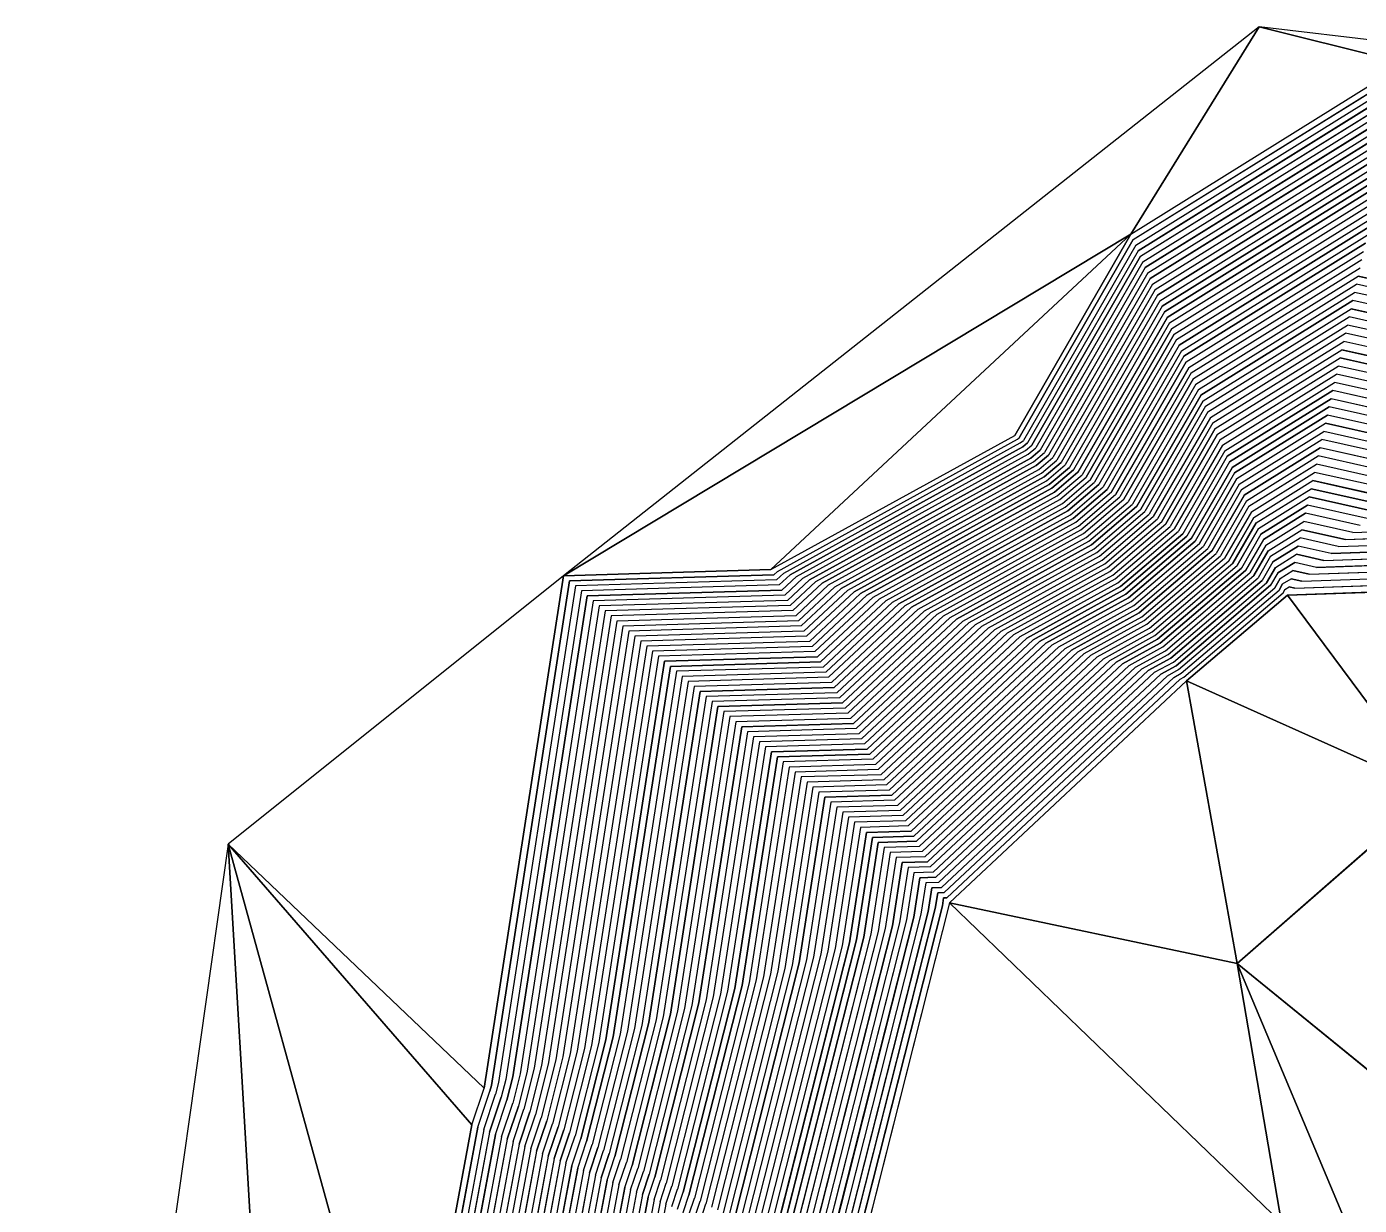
# Model space of a CAD drawing. Extents: x 7084 to 11035, y 13750 to 16729.
# Drawn here: x 7084 to 8404, y 15562 to 16729 of the extents above; entities that cross this region are included whole.
import ezdxf

# ---------------------------------------------------------------- set-up
doc = ezdxf.new("R2010")
doc.units = 0
doc.layers.add('Level 1', color=7, linetype='Continuous')

msp = doc.modelspace()

# ---------------------------------------------------------------- linework, layer by layer
at = {"layer": 'Level 1'}
for p, q in [((8304.3, 16729.4), (7615.6, 16185.5)), ((8304.3, 16729.4), (8177.4, 16523.9)), ((8177.4, 16523.9), (8304.3, 16729.4)), ((8449.3, 16693.2), (8304.3, 16729.4)), ((10497.4, 16469.5), (8304.3, 16729.4)), ((8304.3, 16729.4), (8449.3, 16693.2)), ((8177.4, 16523.9), (8449.3, 16693.2)), ((8179.8, 16518.4), (8447.5, 16685.1)), ((8182.2, 16512.9), (8445.7, 16676.9)), ((8184.6, 16507.4), (8443.9, 16668.8)), ((8187, 16501.9), (8442.1, 16660.7)), ((8189.3, 16496.4), (8440.3, 16652.6)), ((8191.7, 16490.9), (8438.5, 16644.5)), ((8194.1, 16485.4), (8436.7, 16636.4)), ((8196.5, 16479.9), (8434.9, 16628.3)), ((8198.9, 16474.4), (8433.1, 16620.2)), ((8201.3, 16468.9), (8431.3, 16612.1)), ((8203.7, 16463.4), (8429.5, 16604)), ((8206, 16457.9), (8427.7, 16595.9)), ((8208.4, 16452.4), (8425.9, 16587.8)), ((8210.8, 16446.9), (8424.1, 16579.7)), ((8213.2, 16441.4), (8422.3, 16571.6)), ((8215.6, 16435.9), (8420.5, 16563.5)), ((8218, 16430.4), (8418.7, 16555.4)), ((8220.3, 16424.9), (8416.9, 16547.2)), ((8222.7, 16419.4), (8415.1, 16539.1)), ((8177.4, 16523.9), (7615.6, 16185.5)), ((7615.6, 16185.5), (8177.4, 16523.9)), ((7821, 16191.5), (8177.4, 16523.9)), ((8177.4, 16523.9), (7821, 16191.5)), ((8177.4, 16523.9), (8062.6, 16324.5)), ((8062.6, 16324.5), (8177.4, 16523.9)), ((8225.1, 16413.9), (8413.3, 16531)), ((8179.8, 16518.4), (8066.8, 16322.1)), ((8182.2, 16512.9), (8070.9, 16319.6)), ((8227.5, 16408.4), (8411.5, 16522.9)), ((8229.9, 16402.9), (8409.7, 16514.8)), ((8184.6, 16507.4), (8075.1, 16317.2)), ((8187, 16501.9), (8079.2, 16314.7)), ((8232.3, 16397.4), (8407.9, 16506.7)), ((8234.7, 16391.9), (8406.1, 16498.6)), ((8189.3, 16496.4), (8083.4, 16312.3)), ((8191.7, 16490.9), (8087.5, 16309.9)), ((8194.1, 16485.4), (8091.7, 16307.4)), ((8237, 16386.4), (8404.3, 16490.5)), ((8196.5, 16479.9), (8095.8, 16305)), ((8198.9, 16474.4), (8100, 16302.6)), ((8239.4, 16380.9), (8402.5, 16482.4)), ((8241.8, 16375.4), (8400.7, 16474.3)), ((8605.6, 16428.4), (8400.7, 16474.3)), ((8612.8, 16435.3), (8402.5, 16482.4)), ((8201.3, 16468.9), (8104.1, 16300.1)), ((8203.7, 16463.4), (8108.3, 16297.7)), ((8206, 16457.9), (8112.4, 16295.3)), ((8244.2, 16369.9), (8399, 16466.2)), ((8246.6, 16364.4), (8397.2, 16458.1)), ((8591.2, 16414.6), (8397.2, 16458.1)), ((8598.4, 16421.5), (8399, 16466.2)), ((8208.4, 16452.4), (8116.6, 16292.8)), ((8210.8, 16446.9), (8120.7, 16290.4)), ((8249, 16358.8), (8395.4, 16450)), ((8584, 16407.7), (8395.4, 16450)), ((8213.2, 16441.4), (8124.9, 16288)), ((8215.6, 16435.9), (8129, 16285.5)), ((8251.3, 16353.3), (8393.6, 16441.9)), ((8253.7, 16347.8), (8391.8, 16433.8)), ((8569.7, 16393.9), (8391.8, 16433.8)), ((8576.9, 16400.8), (8393.6, 16441.9)), ((8218, 16430.4), (8133.2, 16283.1)), ((8220.3, 16424.9), (8137.3, 16280.7)), ((8222.7, 16419.4), (8141.5, 16278.2)), ((8256.1, 16342.3), (8390, 16425.7)), ((8562.5, 16387), (8390, 16425.7)), ((8225.1, 16413.9), (8145.6, 16275.8)), ((8227.5, 16408.4), (8149.8, 16273.4)), ((8258.5, 16336.8), (8388.2, 16417.5)), ((8260.9, 16331.3), (8386.4, 16409.4)), ((8548.1, 16373.2), (8386.4, 16409.4)), ((8555.3, 16380.1), (8388.2, 16417.5)), ((8229.9, 16402.9), (8153.9, 16270.9)), ((8232.3, 16397.4), (8158.1, 16268.5)), ((8234.7, 16391.9), (8162.2, 16266.1)), ((8263.3, 16325.8), (8384.6, 16401.3)), ((8265.7, 16320.3), (8382.8, 16393.2)), ((8533.7, 16359.4), (8382.8, 16393.2)), ((8540.9, 16366.3), (8384.6, 16401.3)), ((8237, 16386.4), (8166.4, 16263.6)), ((8239.4, 16380.9), (8170.5, 16261.2)), ((8268, 16314.8), (8381, 16385.1)), ((8526.5, 16352.5), (8381, 16385.1)), ((8241.8, 16375.4), (8174.7, 16258.8)), ((8244.2, 16369.9), (8178.9, 16256.3)), ((8270.4, 16309.3), (8379.2, 16377)), ((8272.8, 16303.8), (8377.4, 16368.9)), ((8512.1, 16338.7), (8377.4, 16368.9)), ((8519.3, 16345.6), (8379.2, 16377)), ((8246.6, 16364.4), (8183, 16253.9)), ((8249, 16358.8), (8187.2, 16251.5)), ((8251.3, 16353.3), (8191.3, 16249)), ((8275.2, 16298.3), (8375.6, 16360.8)), ((8277.6, 16292.8), (8373.8, 16352.7)), ((8497.8, 16324.9), (8373.8, 16352.7)), ((8505, 16331.8), (8375.6, 16360.8)), ((8253.7, 16347.8), (8195.5, 16246.6)), ((8256.1, 16342.3), (8199.6, 16244.2)), ((8280, 16287.3), (8372, 16344.6)), ((8490.6, 16318), (8372, 16344.6)), ((8258.5, 16336.8), (8203.8, 16241.7)), ((8260.9, 16331.3), (8207.9, 16239.3)), ((8263.3, 16325.8), (8212.1, 16236.8)), ((8282.3, 16281.8), (8370.2, 16336.5)), ((8284.7, 16276.3), (8368.4, 16328.4)), ((8476.2, 16304.2), (8368.4, 16328.4)), ((8483.4, 16311.1), (8370.2, 16336.5)), ((7821, 16191.5), (8062.6, 16324.5)), ((7827.3, 16189.8), (8065.2, 16320.7)), ((7833.6, 16188.1), (8067.9, 16317)), ((7840, 16186.4), (8070.5, 16313.3)), ((8065.2, 16320.7), (8066.8, 16322.1)), ((8067.9, 16317), (8070.9, 16319.6)), ((8070.5, 16313.3), (8075.1, 16317.2)), ((8073.1, 16309.5), (8079.2, 16314.7)), ((8075.7, 16305.8), (8083.4, 16312.3)), ((8265.7, 16320.3), (8216.2, 16234.4)), ((8268, 16314.8), (8220.4, 16232)), ((8287.1, 16270.8), (8366.6, 16320.3)), ((8469, 16297.3), (8366.6, 16320.3)), ((7846.3, 16184.7), (8073.1, 16309.5)), ((7852.6, 16183), (8075.7, 16305.8)), ((7859, 16181.3), (8078.3, 16302)), ((8078.3, 16302), (8087.5, 16309.9)), ((8080.9, 16298.3), (8091.7, 16307.4)), ((8083.5, 16294.6), (8095.8, 16305)), ((8086.2, 16290.8), (8100, 16302.6)), ((8088.8, 16287.1), (8104.1, 16300.1)), ((8270.4, 16309.3), (8224.5, 16229.5)), ((8272.8, 16303.8), (8228.7, 16227.1)), ((8289.5, 16265.3), (8364.8, 16312.2)), ((8291.9, 16259.8), (8363, 16304.1)), ((8454.6, 16283.5), (8363, 16304.1)), ((8461.8, 16290.4), (8364.8, 16312.2)), ((7865.3, 16179.7), (8080.9, 16298.3)), ((7871.6, 16178), (8083.5, 16294.6)), ((7878, 16176.3), (8086.2, 16290.8)), ((7884.3, 16174.6), (8088.8, 16287.1)), ((8091.4, 16283.3), (8108.3, 16297.7)), ((8094, 16279.6), (8112.4, 16295.3)), ((8096.6, 16275.8), (8116.6, 16292.8)), ((8099.2, 16272.1), (8120.7, 16290.4)), ((8101.8, 16268.4), (8124.9, 16288)), ((8275.2, 16298.3), (8232.8, 16224.7)), ((8277.6, 16292.8), (8237, 16222.2)), ((8280, 16287.3), (8241.1, 16219.8)), ((8294.3, 16254.3), (8361.2, 16296)), ((8296.7, 16248.8), (8359.4, 16287.8)), ((8440.3, 16269.7), (8359.4, 16287.8)), ((8447.4, 16276.6), (8361.2, 16296)), ((7890.6, 16172.9), (8091.4, 16283.3)), ((7897, 16171.2), (8094, 16279.6)), ((7903.3, 16169.5), (8096.6, 16275.8)), ((8104.5, 16264.6), (8129, 16285.5)), ((8107.1, 16260.9), (8133.2, 16283.1)), ((8109.7, 16257.1), (8137.3, 16280.7)), ((8112.3, 16253.4), (8141.5, 16278.2)), ((8114.9, 16249.7), (8145.6, 16275.8)), ((8117.5, 16245.9), (8149.8, 16273.4)), ((8282.3, 16281.8), (8245.3, 16217.4)), ((8284.7, 16276.3), (8249.4, 16214.9)), ((8299, 16243.3), (8357.6, 16279.7)), ((8433.1, 16262.8), (8357.6, 16279.7)), ((7909.6, 16167.8), (8099.2, 16272.1)), ((7916, 16166.1), (8101.8, 16268.4)), ((7922.3, 16164.4), (8104.5, 16264.6)), ((7928.6, 16162.7), (8107.1, 16260.9)), ((8120.1, 16242.2), (8153.9, 16270.9)), ((8122.8, 16238.4), (8158.1, 16268.5)), ((8125.4, 16234.7), (8162.2, 16266.1)), ((8128, 16231), (8166.4, 16263.6)), ((8130.6, 16227.2), (8170.5, 16261.2)), ((8287.1, 16270.8), (8253.6, 16212.5)), ((8289.5, 16265.3), (8257.7, 16210.1)), ((8291.9, 16259.8), (8261.9, 16207.6)), ((8301.4, 16237.8), (8355.8, 16271.6)), ((8303.8, 16232.3), (8354, 16263.5)), ((8418.7, 16249), (8354, 16263.5)), ((8425.9, 16255.9), (8355.8, 16271.6)), ((7934.9, 16161), (8109.7, 16257.1)), ((7941.3, 16159.3), (8112.3, 16253.4)), ((7947.6, 16157.6), (8114.9, 16249.7)), ((8133.2, 16223.5), (8174.7, 16258.8)), ((8135.8, 16219.7), (8178.9, 16256.3)), ((8138.4, 16216), (8183, 16253.9)), ((8141.1, 16212.2), (8187.2, 16251.5)), ((8143.7, 16208.5), (8191.3, 16249)), ((8146.3, 16204.8), (8195.5, 16246.6)), ((8294.3, 16254.3), (8266, 16205.2)), ((8296.7, 16248.8), (8270.2, 16202.8)), ((8306.2, 16226.8), (8352.2, 16255.4)), ((8308.6, 16221.3), (8350.4, 16247.3)), ((8404.3, 16235.2), (8350.4, 16247.3)), ((8411.5, 16242.1), (8352.2, 16255.4)), ((7953.9, 16155.9), (8117.5, 16245.9)), ((7960.3, 16154.2), (8120.1, 16242.2)), ((7966.6, 16152.5), (8122.8, 16238.4)), ((7972.9, 16150.8), (8125.4, 16234.7)), ((8148.9, 16201), (8199.6, 16244.2)), ((8151.5, 16197.3), (8203.8, 16241.7)), ((8154.1, 16193.5), (8207.9, 16239.3)), ((8156.7, 16189.8), (8212.1, 16236.8)), ((8159.4, 16186.1), (8216.2, 16234.4)), ((8299, 16243.3), (8274.3, 16200.3)), ((8301.4, 16237.8), (8278.5, 16197.9)), ((8311, 16215.8), (8348.6, 16239.2)), ((8397.1, 16228.3), (8348.6, 16239.2)), ((8389.9, 16221.4), (8893.5, 16239)), ((8397.1, 16228.3), (8891.8, 16245.6)), ((7979.3, 16149.1), (8128, 16231)), ((7985.6, 16147.4), (8130.6, 16227.2)), ((7991.9, 16145.7), (8133.2, 16223.5)), ((8162, 16182.3), (8220.4, 16232)), ((8164.6, 16178.6), (8224.5, 16229.5)), ((8167.2, 16174.8), (8228.7, 16227.1)), ((8169.8, 16171.1), (8232.8, 16224.7)), ((8172.4, 16167.3), (8237, 16222.2)), ((8303.8, 16232.3), (8282.6, 16195.5)), ((8306.2, 16226.8), (8286.8, 16193)), ((8308.6, 16221.3), (8290.9, 16190.6)), ((8313.3, 16210.3), (8346.8, 16231.1)), ((8315.7, 16204.8), (8345, 16223)), ((8382.7, 16214.5), (8345, 16223)), ((8389.9, 16221.4), (8346.8, 16231.1)), ((8375.6, 16207.6), (8896.8, 16225.8)), ((8382.7, 16214.5), (8895.1, 16232.4)), ((7998.3, 16144), (8135.8, 16219.7)), ((8004.6, 16142.3), (8138.4, 16216)), ((8010.9, 16140.6), (8141.1, 16212.2)), ((8017.3, 16139), (8143.7, 16208.5)), ((8175, 16163.6), (8241.1, 16219.8)), ((8177.7, 16159.9), (8245.3, 16217.4)), ((8180.3, 16156.1), (8249.4, 16214.9)), ((8182.9, 16152.4), (8253.6, 16212.5)), ((8185.5, 16148.6), (8257.7, 16210.1)), ((8188.1, 16144.9), (8261.9, 16207.6)), ((8311, 16215.8), (8295.1, 16188.2)), ((8313.3, 16210.3), (8299.2, 16185.7)), ((8318.1, 16199.3), (8343.2, 16214.9)), ((8320.5, 16193.8), (8341.4, 16206.8)), ((8368.4, 16200.7), (8341.4, 16206.8)), ((8375.6, 16207.6), (8343.2, 16214.9)), ((8361.2, 16193.8), (8900.1, 16212.6)), ((8368.4, 16200.7), (8898.4, 16219.2)), ((8023.6, 16137.3), (8146.3, 16204.8)), ((8029.9, 16135.6), (8148.9, 16201)), ((8036.3, 16133.9), (8151.5, 16197.3)), ((8042.6, 16132.2), (8154.1, 16193.5)), ((8190.7, 16141.2), (8266, 16205.2)), ((8193.3, 16137.4), (8270.2, 16202.8)), ((8196, 16133.7), (8274.3, 16200.3)), ((8198.6, 16129.9), (8278.5, 16197.9)), ((8201.2, 16126.2), (8282.6, 16195.5)), ((8315.7, 16204.8), (8303.4, 16183.3)), ((8318.1, 16199.3), (8307.5, 16180.9)), ((8320.5, 16193.8), (8311.7, 16178.4)), ((8322.9, 16188.3), (8339.6, 16198.7)), ((8361.2, 16193.8), (8339.6, 16198.7)), ((8346.8, 16180), (8903.4, 16199.4)), ((8354, 16186.9), (8901.7, 16206)), ((7615.6, 16185.5), (7283.3, 15919.5)), ((7537, 15677.8), (7615.6, 16185.5)), ((7615.6, 16185.5), (7537, 15677.8)), ((7621.4, 16180.5), (7544.1, 15680.6)), ((7615.6, 16185.5), (7821, 16191.5)), ((7821, 16191.5), (7615.6, 16185.5)), ((7823.7, 16186.4), (7621.4, 16180.5)), ((7826.4, 16181.4), (7627.3, 16175.5)), ((7823.7, 16186.4), (7827.3, 16189.8)), ((7826.4, 16181.4), (7833.6, 16188.1)), ((7829.1, 16176.3), (7840, 16186.4)), ((7831.9, 16171.2), (7846.3, 16184.7)), ((7834.6, 16166.1), (7852.6, 16183)), ((7837.3, 16161.1), (7859, 16181.3)), ((8048.9, 16130.5), (8156.7, 16189.8)), ((8055.3, 16128.8), (8159.4, 16186.1)), ((8061.6, 16127.1), (8162, 16182.3)), ((8203.8, 16122.5), (8286.8, 16193)), ((8206.4, 16118.7), (8290.9, 16190.6)), ((8209, 16115), (8295.1, 16188.2)), ((8211.6, 16111.2), (8299.2, 16185.7)), ((8214.3, 16107.5), (8303.4, 16183.3)), ((8216.9, 16103.7), (8307.5, 16180.9)), ((8322.9, 16188.3), (8315.8, 16176)), ((8325.3, 16182.8), (8320, 16173.6)), ((8325.3, 16182.8), (8337.8, 16190.6)), ((8327.7, 16177.3), (8336, 16182.5)), ((8906.7, 16186.2), (8332.4, 16166.3)), ((8332.4, 16166.3), (8906.7, 16186.2)), ((8346.8, 16180), (8336, 16182.5)), ((8354, 16186.9), (8337.8, 16190.6)), ((8339.6, 16173.1), (8905, 16192.8)), ((7627.3, 16175.5), (7551.2, 15683.4)), ((7633.2, 16170.5), (7558.3, 15686.3)), ((7829.1, 16176.3), (7633.2, 16170.5)), ((7831.9, 16171.2), (7639.1, 16165.5)), ((7840, 16156), (7865.3, 16179.7)), ((7842.7, 16150.9), (7871.6, 16178)), ((7845.5, 16145.8), (7878, 16176.3)), ((7848.2, 16140.7), (7884.3, 16174.6)), ((7850.9, 16135.7), (7890.6, 16172.9)), ((7853.6, 16130.6), (7897, 16171.2)), ((7856.3, 16125.5), (7903.3, 16169.5)), ((7859.1, 16120.4), (7909.6, 16167.8)), ((8067.9, 16125.4), (8164.6, 16178.6)), ((8074.3, 16123.7), (8167.2, 16174.8)), ((8080.6, 16122), (8169.8, 16171.1)), ((8086.9, 16120.3), (8172.4, 16167.3)), ((8219.5, 16100), (8311.7, 16178.4)), ((8222.1, 16096.3), (8315.8, 16176)), ((8224.7, 16092.5), (8320, 16173.6)), ((8227.3, 16088.8), (8324.1, 16171.1)), ((8229.9, 16085), (8328.3, 16168.7)), ((8327.7, 16177.3), (8324.1, 16171.1)), ((8330, 16171.8), (8328.3, 16168.7)), ((8330, 16171.8), (8334.2, 16174.4)), ((8339.6, 16173.1), (8334.2, 16174.4)), ((7639.1, 16165.5), (7565.4, 15689.1)), ((7645, 16160.6), (7572.5, 15691.9)), ((7650.8, 16155.6), (7579.6, 15694.7)), ((7834.6, 16166.1), (7645, 16160.6)), ((7837.3, 16161.1), (7650.8, 16155.6)), ((7840, 16156), (7656.7, 16150.6)), ((7861.8, 16115.3), (7916, 16166.1)), ((7864.5, 16110.3), (7922.3, 16164.4)), ((7867.2, 16105.2), (7928.6, 16162.7)), ((7870, 16100.1), (7934.9, 16161)), ((7872.7, 16095), (7941.3, 16159.3)), ((7875.4, 16090), (7947.6, 16157.6)), ((7878.1, 16084.9), (7953.9, 16155.9)), ((7880.8, 16079.8), (7960.3, 16154.2)), ((8093.3, 16118.6), (8175, 16163.6)), ((8099.6, 16116.9), (8177.7, 16159.9)), ((8105.9, 16115.2), (8180.3, 16156.1)), ((8232.6, 16081.3), (8332.4, 16166.3)), ((8332.4, 16166.3), (8232.6, 16081.3)), ((8332.4, 16166.3), (8477.2, 15971.4)), ((8477.2, 15971.4), (8332.4, 16166.3)), ((7656.7, 16150.6), (7586.6, 15697.6)), ((7662.6, 16145.6), (7593.7, 15700.4)), ((7842.7, 16150.9), (7662.6, 16145.6)), ((7845.5, 16145.8), (7668.5, 16140.6)), ((7848.2, 16140.7), (7674.4, 16135.6)), ((7883.6, 16074.7), (7966.6, 16152.5)), ((7886.3, 16069.6), (7972.9, 16150.8)), ((7889, 16064.6), (7979.3, 16149.1)), ((7891.7, 16059.5), (7985.6, 16147.4)), ((7894.5, 16054.4), (7991.9, 16145.7)), ((7897.2, 16049.3), (7998.3, 16144)), ((7899.9, 16044.2), (8004.6, 16142.3)), ((7902.6, 16039.2), (8010.9, 16140.6)), ((8112.2, 16113.5), (8182.9, 16152.4)), ((8118.6, 16111.8), (8185.5, 16148.6)), ((8124.9, 16110.1), (8188.1, 16144.9)), ((8131.2, 16108.4), (8190.7, 16141.2)), ((7668.5, 16140.6), (7600.8, 15703.2)), ((7674.4, 16135.6), (7607.9, 15706)), ((7680.3, 16130.6), (7615, 15708.9)), ((7850.9, 16135.7), (7680.3, 16130.6)), ((7853.6, 16130.6), (7686.1, 16125.7)), ((7905.3, 16034.1), (8017.3, 16139)), ((7908.1, 16029), (8023.6, 16137.3)), ((7910.8, 16023.9), (8029.9, 16135.6)), ((7913.5, 16018.9), (8036.3, 16133.9)), ((7916.2, 16013.8), (8042.6, 16132.2)), ((7918.9, 16008.7), (8048.9, 16130.5)), ((7921.7, 16003.6), (8055.3, 16128.8)), ((8137.6, 16106.7), (8193.3, 16137.4)), ((8143.9, 16105), (8196, 16133.7)), ((8150.2, 16103.3), (8198.6, 16129.9)), ((7686.1, 16125.7), (7622.1, 15711.7)), ((7692, 16120.7), (7629.2, 15714.5)), ((7697.9, 16115.7), (7636.3, 15717.3)), ((7856.3, 16125.5), (7692, 16120.7)), ((7859.1, 16120.4), (7697.9, 16115.7)), ((7861.8, 16115.3), (7703.8, 16110.7)), ((7924.4, 15998.5), (8061.6, 16127.1)), ((7927.1, 15993.5), (8067.9, 16125.4)), ((7929.8, 15988.4), (8074.3, 16123.7)), ((7932.6, 15983.3), (8080.6, 16122)), ((7935.3, 15978.2), (8086.9, 16120.3)), ((7938, 15973.1), (8093.3, 16118.6)), ((7940.7, 15968.1), (8099.6, 16116.9)), ((7943.4, 15963), (8105.9, 16115.2)), ((8156.6, 16101.6), (8201.2, 16126.2)), ((8162.9, 16100), (8203.8, 16122.5)), ((8169.2, 16098.3), (8206.4, 16118.7)), ((8175.6, 16096.6), (8209, 16115)), ((7703.8, 16110.7), (7643.4, 15720.2)), ((7709.7, 16105.7), (7650.5, 15723)), ((7864.5, 16110.3), (7709.7, 16105.7)), ((7867.2, 16105.2), (7715.5, 16100.7)), ((7946.2, 15957.9), (8112.2, 16113.5)), ((7948.9, 15952.8), (8118.6, 16111.8)), ((7951.6, 15947.8), (8124.9, 16110.1)), ((7954.3, 15942.7), (8131.2, 16108.4)), ((7957, 15937.6), (8137.6, 16106.7)), ((7959.8, 15932.5), (8143.9, 16105)), ((7962.5, 15927.4), (8150.2, 16103.3)), ((7965.2, 15922.4), (8156.6, 16101.6)), ((8181.9, 16094.9), (8211.6, 16111.2)), ((8188.2, 16093.2), (8214.3, 16107.5)), ((8194.6, 16091.5), (8216.9, 16103.7)), ((7715.5, 16100.7), (7657.5, 15725.8)), ((7721.4, 16095.7), (7664.6, 15728.6)), ((7727.3, 16090.8), (7671.7, 15731.5)), ((7870, 16100.1), (7721.4, 16095.7)), ((7872.7, 16095), (7727.3, 16090.8)), ((7875.4, 16090), (7733.2, 16085.8)), ((7967.9, 15917.3), (8162.9, 16100)), ((7970.7, 15912.2), (8169.2, 16098.3)), ((7973.4, 15907.1), (8175.6, 16096.6)), ((7976.1, 15902), (8181.9, 16094.9)), ((7978.8, 15897), (8188.2, 16093.2)), ((7981.5, 15891.9), (8194.6, 16091.5)), ((7984.3, 15886.8), (8200.9, 16089.8)), ((7987, 15881.7), (8207.2, 16088.1)), ((8200.9, 16089.8), (8219.5, 16100)), ((8207.2, 16088.1), (8222.1, 16096.3)), ((8213.6, 16086.4), (8224.7, 16092.5)), ((8219.9, 16084.7), (8227.3, 16088.8)), ((7733.2, 16085.8), (7678.8, 15734.3)), ((7739.1, 16080.8), (7685.9, 15737.1)), ((7745, 16075.8), (7693, 15739.9)), ((7878.1, 16084.9), (7739.1, 16080.8)), ((7880.8, 16079.8), (7745, 16075.8)), ((7883.6, 16074.7), (7750.8, 16070.8)), ((7989.7, 15876.7), (8213.6, 16086.4)), ((7992.4, 15871.6), (8219.9, 16084.7)), ((7995.2, 15866.5), (8226.2, 16083)), ((7997.9, 15861.4), (8232.6, 16081.3)), ((8232.6, 16081.3), (7997.9, 15861.4)), ((8226.2, 16083), (8229.9, 16085)), ((8477.2, 15971.4), (8232.6, 16081.3)), ((8232.6, 16081.3), (8282.5, 15801.4)), ((8282.5, 15801.4), (8232.6, 16081.3)), ((8232.6, 16081.3), (8477.2, 15971.4)), ((7750.8, 16070.8), (7700.1, 15742.8)), ((7756.7, 16065.8), (7707.2, 15745.6)), ((7886.3, 16069.6), (7756.7, 16065.8)), ((7889, 16064.6), (7762.6, 16060.8)), ((7762.6, 16060.8), (7714.3, 15748.4)), ((7768.5, 16055.9), (7721.4, 15751.2)), ((7774.4, 16050.9), (7728.4, 15754.1)), ((7891.7, 16059.5), (7768.5, 16055.9)), ((7894.5, 16054.4), (7774.4, 16050.9)), ((7897.2, 16049.3), (7780.2, 16045.9)), ((7780.2, 16045.9), (7735.5, 15756.9)), ((7786.1, 16040.9), (7742.6, 15759.7)), ((7792, 16035.9), (7749.7, 15762.5)), ((7899.9, 16044.2), (7786.1, 16040.9)), ((7902.6, 16039.2), (7792, 16035.9)), ((7797.9, 16030.9), (7756.8, 15765.4)), ((7803.8, 16025.9), (7763.9, 15768.2)), ((7905.3, 16034.1), (7797.9, 16030.9)), ((7908.1, 16029), (7803.8, 16025.9)), ((7910.8, 16023.9), (7809.7, 16021)), ((7809.7, 16021), (7771, 15771)), ((7815.5, 16016), (7778.1, 15773.8)), ((7821.4, 16011), (7785.2, 15776.7)), ((7913.5, 16018.9), (7815.5, 16016)), ((7916.2, 16013.8), (7821.4, 16011)), ((7918.9, 16008.7), (7827.3, 16006)), ((7827.3, 16006), (7792.3, 15779.5)), ((7833.2, 16001), (7799.3, 15782.3)), ((7839.1, 15996), (7806.4, 15785.1)), ((7921.7, 16003.6), (7833.2, 16001)), ((7924.4, 15998.5), (7839.1, 15996)), ((7844.9, 15991), (7813.5, 15788)), ((7850.8, 15986.1), (7820.6, 15790.8)), ((7927.1, 15993.5), (7844.9, 15991)), ((7929.8, 15988.4), (7850.8, 15986.1)), ((7932.6, 15983.3), (7856.7, 15981.1)), ((7856.7, 15981.1), (7827.7, 15793.6)), ((7862.6, 15976.1), (7834.8, 15796.4)), ((7868.5, 15971.1), (7841.9, 15799.3)), ((7935.3, 15978.2), (7862.6, 15976.1)), ((7938, 15973.1), (7868.5, 15971.1)), ((8282.5, 15801.4), (8477.2, 15971.4)), ((8477.2, 15971.4), (8282.5, 15801.4)), ((7874.4, 15966.1), (7849, 15802.1)), ((7880.2, 15961.1), (7856.1, 15804.9)), ((7886.1, 15956.1), (7863.2, 15807.7)), ((7940.7, 15968.1), (7874.4, 15966.1)), ((7943.4, 15963), (7880.2, 15961.1)), ((7946.2, 15957.9), (7886.1, 15956.1)), ((7892, 15951.2), (7870.3, 15810.6)), ((7897.9, 15946.2), (7877.3, 15813.4)), ((7948.9, 15952.8), (7892, 15951.2)), ((7951.6, 15947.8), (7897.9, 15946.2)), ((7903.8, 15941.2), (7884.4, 15816.2)), ((7909.6, 15936.2), (7891.5, 15819)), ((7915.5, 15931.2), (7898.6, 15821.9)), ((7954.3, 15942.7), (7903.8, 15941.2)), ((7957, 15937.6), (7909.6, 15936.2)), ((7959.8, 15932.5), (7915.5, 15931.2)), ((7283.3, 15919.5), (7083.9, 14511.3)), ((7337.6, 15006.9), (7283.3, 15919.5)), ((7283.3, 15919.5), (7524.9, 15641.5)), ((7537, 15677.8), (7283.3, 15919.5)), ((7283.3, 15919.5), (7458.5, 15284.9)), ((7524.9, 15641.5), (7283.3, 15919.5)), ((7283.3, 15919.5), (7537, 15677.8)), ((7458.5, 15284.9), (7283.3, 15919.5)), ((7283.3, 15919.5), (7337.6, 15006.9)), ((7921.4, 15926.2), (7905.7, 15824.7)), ((7927.3, 15921.2), (7912.8, 15827.5)), ((7962.5, 15927.4), (7921.4, 15926.2)), ((7965.2, 15922.4), (7927.3, 15921.2)), ((7967.9, 15917.3), (7933.2, 15916.3)), ((7933.2, 15916.3), (7919.9, 15830.3)), ((7939.1, 15911.3), (7927, 15833.2)), ((7944.9, 15906.3), (7934.1, 15836)), ((7970.7, 15912.2), (7939.1, 15911.3)), ((7973.4, 15907.1), (7944.9, 15906.3)), ((7950.8, 15901.3), (7941.2, 15838.8)), ((7956.7, 15896.3), (7948.2, 15841.6)), ((7976.1, 15902), (7950.8, 15901.3)), ((7962.6, 15891.3), (7955.3, 15844.5)), ((7978.8, 15897), (7956.7, 15896.3)), ((7981.5, 15891.9), (7962.6, 15891.3)), ((7968.5, 15886.3), (7962.4, 15847.3)), ((7984.3, 15886.8), (7968.5, 15886.3)), ((7974.3, 15881.4), (7969.5, 15850.1)), ((7987, 15881.7), (7974.3, 15881.4)), ((7980.2, 15876.4), (7976.6, 15852.9)), ((7989.7, 15876.7), (7980.2, 15876.4)), ((7986.1, 15871.4), (7983.7, 15855.8)), ((7992.4, 15871.6), (7986.1, 15871.4)), ((7992, 15866.4), (7990.8, 15858.6)), ((7995.2, 15866.5), (7992, 15866.4)), ((7976.6, 15852.9), (7886.1, 15495.4)), ((7983.7, 15855.8), (7891.7, 15492.5)), ((7990.8, 15858.6), (7897.4, 15489.6)), ((7997.9, 15861.4), (7903, 15486.6)), ((8326.7, 15544.5), (7997.9, 15861.4)), ((7997.9, 15861.4), (8282.5, 15801.4)), ((7997.9, 15861.4), (8326.7, 15544.5)), ((8282.5, 15801.4), (7997.9, 15861.4)), ((7941.2, 15838.8), (7858, 15510.1)), ((7948.2, 15841.6), (7863.6, 15507.2)), ((7955.3, 15844.5), (7869.2, 15504.3)), ((7962.4, 15847.3), (7874.8, 15501.3)), ((7969.5, 15850.1), (7880.5, 15498.4)), ((7905.7, 15824.7), (7829.8, 15524.9)), ((7912.8, 15827.5), (7835.4, 15521.9)), ((7919.9, 15830.3), (7841.1, 15519)), ((7927, 15833.2), (7846.7, 15516)), ((7934.1, 15836), (7852.3, 15513.1)), ((7877.3, 15813.4), (7807.3, 15536.6)), ((7884.4, 15816.2), (7812.9, 15533.7)), ((7891.5, 15819), (7818.5, 15530.7)), ((7898.6, 15821.9), (7824.2, 15527.8)), ((7841.9, 15799.3), (7779.1, 15551.3)), ((7849, 15802.1), (7784.8, 15548.4)), ((7856.1, 15804.9), (7790.4, 15545.4)), ((7863.2, 15807.7), (7796, 15542.5)), ((7870.3, 15810.6), (7801.7, 15539.6)), ((8282.5, 15801.4), (8326.7, 15544.5)), ((8393.3, 15537.7), (8282.5, 15801.4)), ((8326.7, 15544.5), (8282.5, 15801.4)), ((8282.5, 15801.4), (8572.6, 15565.2)), ((8572.6, 15565.2), (8282.5, 15801.4)), ((8282.5, 15801.4), (8393.3, 15537.7)), ((7806.4, 15785.1), (7751, 15566)), ((7813.5, 15788), (7756.6, 15563.1)), ((7820.6, 15790.8), (7762.2, 15560.1)), ((7827.7, 15793.6), (7767.9, 15557.2)), ((7834.8, 15796.4), (7773.5, 15554.3)), ((7778.1, 15773.8), (7728.5, 15577.8)), ((7785.2, 15776.7), (7734.1, 15574.9)), ((7792.3, 15779.5), (7739.7, 15571.9)), ((7799.3, 15782.3), (7745.3, 15569)), ((7742.6, 15759.7), (7700.3, 15592.5)), ((7749.7, 15762.5), (7705.9, 15589.6)), ((7756.8, 15765.4), (7711.6, 15586.6)), ((7763.9, 15768.2), (7717.2, 15583.7)), ((7771, 15771), (7722.8, 15580.7)), ((7707.2, 15745.6), (7672.1, 15607.2)), ((7714.3, 15748.4), (7677.8, 15604.3)), ((7721.4, 15751.2), (7683.4, 15601.3)), ((7728.4, 15754.1), (7689, 15598.4)), ((7735.5, 15756.9), (7694.7, 15595.4)), ((7678.8, 15734.3), (7649.6, 15619)), ((7685.9, 15737.1), (7655.3, 15616)), ((7693, 15739.9), (7660.9, 15613.1)), ((7700.1, 15742.8), (7666.5, 15610.1)), ((7643.4, 15720.2), (7621.5, 15633.7)), ((7650.5, 15723), (7627.1, 15630.7)), ((7657.5, 15725.8), (7632.7, 15627.8)), ((7664.6, 15728.6), (7638.4, 15624.9)), ((7671.7, 15731.5), (7644, 15621.9)), ((7607.9, 15706), (7593.3, 15648.4)), ((7615, 15708.9), (7598.9, 15645.4)), ((7622.1, 15711.7), (7604.6, 15642.5)), ((7629.2, 15714.5), (7610.2, 15639.6)), ((7636.3, 15717.3), (7615.8, 15636.6)), ((7572.5, 15691.9), (7565.2, 15663.1)), ((7579.6, 15694.7), (7570.8, 15660.1)), ((7586.6, 15697.6), (7576.4, 15657.2)), ((7593.7, 15700.4), (7582.1, 15654.3)), ((7600.8, 15703.2), (7587.7, 15651.3)), ((7544.1, 15680.6), (7542.6, 15674.9)), ((7551.2, 15683.4), (7548.3, 15671.9)), ((7558.3, 15686.3), (7553.9, 15669)), ((7565.4, 15689.1), (7559.5, 15666)), ((7524.9, 15641.5), (7537, 15677.8)), ((7530.7, 15639.2), (7542.6, 15674.9)), ((7536.6, 15636.8), (7548.3, 15671.9)), ((7542.4, 15634.4), (7553.9, 15669)), ((7548.2, 15632), (7559.5, 15666)), ((7554, 15629.6), (7565.2, 15663.1)), ((7559.8, 15627.2), (7570.8, 15660.1)), ((7565.6, 15624.9), (7576.4, 15657.2)), ((7571.5, 15622.5), (7582.1, 15654.3)), ((7524.9, 15641.5), (7458.5, 15284.9)), ((7458.5, 15284.9), (7524.9, 15641.5)), ((7530.7, 15639.2), (7465.3, 15288.1)), ((7577.3, 15620.1), (7587.7, 15651.3)), ((7583.1, 15617.7), (7593.3, 15648.4)), ((7588.9, 15615.3), (7598.9, 15645.4)), ((7594.7, 15612.9), (7604.6, 15642.5)), ((7600.5, 15610.6), (7610.2, 15639.6)), ((7536.6, 15636.8), (7472.1, 15291.2)), ((7542.4, 15634.4), (7479, 15294.3)), ((7548.2, 15632), (7485.8, 15297.4)), ((7554, 15629.6), (7492.7, 15300.5)), ((7559.8, 15627.2), (7499.5, 15303.6)), ((7606.4, 15608.2), (7615.8, 15636.6)), ((7612.2, 15605.8), (7621.5, 15633.7)), ((7618, 15603.4), (7627.1, 15630.7)), ((7623.8, 15601), (7632.7, 15627.8)), ((7565.6, 15624.9), (7506.3, 15306.7)), ((7571.5, 15622.5), (7513.2, 15309.8)), ((7577.3, 15620.1), (7520, 15312.9)), ((7583.1, 15617.7), (7526.9, 15316)), ((7588.9, 15615.3), (7533.7, 15319.1)), ((7594.7, 15612.9), (7540.5, 15322.2)), ((7629.6, 15598.6), (7638.4, 15624.9)), ((7635.4, 15596.3), (7644, 15621.9)), ((7641.3, 15593.9), (7649.6, 15619)), ((7647.1, 15591.5), (7655.3, 15616)), ((7652.9, 15589.1), (7660.9, 15613.1)), ((7600.5, 15610.6), (7547.4, 15325.3)), ((7606.4, 15608.2), (7554.2, 15328.4)), ((7612.2, 15605.8), (7561.1, 15331.5)), ((7618, 15603.4), (7567.9, 15334.6)), ((7623.8, 15601), (7574.7, 15337.7)), ((7658.7, 15586.7), (7666.5, 15610.1)), ((7664.5, 15584.3), (7672.1, 15607.2)), ((7670.3, 15582), (7677.8, 15604.3)), ((7676.2, 15579.6), (7683.4, 15601.3)), ((7629.6, 15598.6), (7581.6, 15340.8)), ((7635.4, 15596.3), (7588.4, 15343.9)), ((7641.3, 15593.9), (7595.3, 15347)), ((7647.1, 15591.5), (7602.1, 15350.1)), ((7652.9, 15589.1), (7608.9, 15353.2)), ((7658.7, 15586.7), (7615.8, 15356.3)), ((7682, 15577.2), (7689, 15598.4)), ((7687.8, 15574.8), (7694.7, 15595.4)), ((7693.6, 15572.4), (7700.3, 15592.5)), ((7699.4, 15570), (7705.9, 15589.6)), ((7705.2, 15567.7), (7711.6, 15586.6)), ((7664.5, 15584.3), (7622.6, 15359.4)), ((7670.3, 15582), (7629.4, 15362.5)), ((7676.2, 15579.6), (7636.3, 15365.6)), ((7682, 15577.2), (7643.1, 15368.7)), ((7687.8, 15574.8), (7650, 15371.8)), ((7711.1, 15565.3), (7717.2, 15583.7)), ((7716.9, 15562.9), (7722.8, 15580.7)), ((7722.7, 15560.5), (7728.5, 15577.8)), ((7728.5, 15558.1), (7734.1, 15574.9)), ((7693.6, 15572.4), (7656.8, 15374.9)), ((7699.4, 15570), (7663.6, 15378)), ((7705.2, 15567.7), (7670.5, 15381.1)), ((7711.1, 15565.3), (7677.3, 15384.2)), ((7716.9, 15562.9), (7684.2, 15387.3)), ((7734.3, 15555.7), (7739.7, 15571.9)), ((7740.1, 15553.4), (7745.3, 15569)), ((7746, 15551), (7751, 15566)), ((7751.8, 15548.6), (7756.6, 15563.1))]:
    msp.add_line(p, q, dxfattribs=at)
for points in [[(7465.3, 15288.1), (7530.7, 15639.2), (7542.6, 15674.9), (7544.1, 15680.6), (7621.4, 16180.5), (7823.7, 16186.4), (7827.3, 16189.8), (8065.2, 16320.7), (8066.8, 16322.1), (8179.8, 16518.4), (8447.5, 16685.1)], [(7465.3, 15288.1), (7530.7, 15639.2), (7542.6, 15674.9), (7544.1, 15680.6), (7621.4, 16180.5), (7823.7, 16186.4), (7827.3, 16189.8), (8065.2, 16320.7), (8066.8, 16322.1), (8179.8, 16518.4), (8447.5, 16685.1)], [(8443.9, 16668.8), (8184.6, 16507.4), (8075.1, 16317.2), (8070.5, 16313.3), (7840, 16186.4), (7829.1, 16176.3), (7633.2, 16170.5), (7558.3, 15686.3), (7553.9, 15669), (7542.4, 15634.4), (7479, 15294.3)], [(8443.9, 16668.8), (8184.6, 16507.4), (8075.1, 16317.2), (8070.5, 16313.3), (7840, 16186.4), (7829.1, 16176.3), (7633.2, 16170.5), (7558.3, 15686.3), (7553.9, 15669), (7542.4, 15634.4), (7479, 15294.3)], [(7109.1, 14527.7), (7347.2, 14992.8), (7352.5, 15004.5), (7465.9, 15265.4), (7474.8, 15275.8), (7484.9, 15286.6), (7485.8, 15297.4), (7548.2, 15632), (7559.5, 15666), (7565.4, 15689.1), (7639.1, 16165.5), (7831.9, 16171.2), (7846.3, 16184.7), (8073.1, 16309.5), (8079.2, 16314.7), (8187, 16501.9), (8442.1, 16660.7)], [(7109.1, 14527.7), (7347.2, 14992.8), (7352.5, 15004.5), (7465.9, 15265.4), (7474.8, 15275.8), (7484.9, 15286.6), (7485.8, 15297.4), (7548.2, 15632), (7559.5, 15666), (7565.4, 15689.1), (7639.1, 16165.5), (7831.9, 16171.2), (7846.3, 16184.7), (8073.1, 16309.5), (8079.2, 16314.7), (8187, 16501.9), (8442.1, 16660.7)], [(8438.5, 16644.5), (8191.7, 16490.9), (8087.5, 16309.9), (8078.3, 16302), (7859, 16181.3), (7837.3, 16161.1), (7650.8, 16155.6), (7579.6, 15694.7), (7570.8, 15660.1), (7559.8, 15627.2), (7499.5, 15303.6)], [(8438.5, 16644.5), (8191.7, 16490.9), (8087.5, 16309.9), (8078.3, 16302), (7859, 16181.3), (7837.3, 16161.1), (7650.8, 16155.6), (7579.6, 15694.7), (7570.8, 15660.1), (7559.8, 15627.2), (7499.5, 15303.6)], [(8434.9, 16628.3), (8196.5, 16479.9), (8095.8, 16305), (8083.5, 16294.6), (7871.6, 16178), (7842.7, 16150.9), (7662.6, 16145.6), (7593.7, 15700.4), (7582.1, 15654.3), (7571.5, 15622.5), (7513.2, 15309.8)], [(8434.9, 16628.3), (8196.5, 16479.9), (8095.8, 16305), (8083.5, 16294.6), (7871.6, 16178), (7842.7, 16150.9), (7662.6, 16145.6), (7593.7, 15700.4), (7582.1, 15654.3), (7571.5, 15622.5), (7513.2, 15309.8)], [(8429.5, 16604), (8203.7, 16463.4), (8108.3, 16297.7), (8091.4, 16283.3), (7890.6, 16172.9), (7850.9, 16135.7), (7680.3, 16130.6), (7615, 15708.9), (7598.9, 15645.4), (7588.9, 15615.3), (7533.7, 15319.1), (7531.2, 15289.5), (7503.3, 15259.9), (7478.8, 15231.1), (7378.4, 15000.2), (7364, 14968), (7153.2, 14556.3), (7150.7, 14505.6), (7451.8, 14229.4), (7470.4, 14199.8), (7711.3, 14134.5), (7800.1, 14200.5)], [(8429.5, 16604), (8203.7, 16463.4), (8108.3, 16297.7), (8091.4, 16283.3), (7890.6, 16172.9), (7850.9, 16135.7), (7680.3, 16130.6), (7615, 15708.9), (7598.9, 15645.4), (7588.9, 15615.3), (7533.7, 15319.1), (7531.2, 15289.5), (7503.3, 15259.9), (7478.8, 15231.1), (7378.4, 15000.2), (7364, 14968), (7153.2, 14556.3), (7150.7, 14505.6), (7451.8, 14229.4), (7470.4, 14199.8), (7711.3, 14134.5), (7800.1, 14200.5)], [(8425.9, 16587.8), (8208.4, 16452.4), (8116.6, 16292.8), (8096.6, 16275.8), (7903.3, 16169.5), (7856.3, 16125.5), (7692, 16120.7), (7629.2, 15714.5), (7610.2, 15639.6), (7600.5, 15610.6), (7547.4, 15325.3), (7544.4, 15290.3), (7511.4, 15255.3), (7482.5, 15221.3), (7385.8, 14998.9), (7368.8, 14960.9), (7165.8, 14564.5), (7162.8, 14504.5), (7452.8, 14238.6), (7474.8, 14203.6), (7706.8, 14140.7)], [(8425.9, 16587.8), (8208.4, 16452.4), (8116.6, 16292.8), (8096.6, 16275.8), (7903.3, 16169.5), (7856.3, 16125.5), (7692, 16120.7), (7629.2, 15714.5), (7610.2, 15639.6), (7600.5, 15610.6), (7547.4, 15325.3), (7544.4, 15290.3), (7511.4, 15255.3), (7482.5, 15221.3), (7385.8, 14998.9), (7368.8, 14960.9), (7165.8, 14564.5), (7162.8, 14504.5), (7452.8, 14238.6), (7474.8, 14203.6), (7706.8, 14140.7)], [(8424.1, 16579.7), (8210.8, 16446.9), (8120.7, 16290.4), (8099.2, 16272.1), (7909.6, 16167.8), (7859.1, 16120.4), (7697.9, 16115.7), (7636.3, 15717.3), (7615.8, 15636.6), (7606.4, 15608.2), (7554.2, 15328.4), (7551, 15290.7), (7515.5, 15253)], [(8424.1, 16579.7), (8210.8, 16446.9), (8120.7, 16290.4), (8099.2, 16272.1), (7909.6, 16167.8), (7859.1, 16120.4), (7697.9, 16115.7), (7636.3, 15717.3), (7615.8, 15636.6), (7606.4, 15608.2), (7554.2, 15328.4), (7551, 15290.7), (7515.5, 15253)], [(8422.3, 16571.6), (8213.2, 16441.4), (8124.9, 16288), (8101.8, 16268.4), (7916, 16166.1), (7861.8, 16115.3), (7703.8, 16110.7), (7643.4, 15720.2), (7621.5, 15633.7), (7612.2, 15605.8), (7561.1, 15331.5)], [(8422.3, 16571.6), (8213.2, 16441.4), (8124.9, 16288), (8101.8, 16268.4), (7916, 16166.1), (7861.8, 16115.3), (7703.8, 16110.7), (7643.4, 15720.2), (7621.5, 15633.7), (7612.2, 15605.8), (7561.1, 15331.5)], [(7574.7, 15337.7), (7623.8, 15601), (7632.7, 15627.8), (7657.5, 15725.8), (7715.5, 16100.7), (7867.2, 16105.2), (7928.6, 16162.7), (8107.1, 16260.9), (8133.2, 16283.1), (8218, 16430.4), (8418.7, 16555.4)], [(7574.7, 15337.7), (7623.8, 15601), (7632.7, 15627.8), (7657.5, 15725.8), (7715.5, 16100.7), (7867.2, 16105.2), (7928.6, 16162.7), (8107.1, 16260.9), (8133.2, 16283.1), (8218, 16430.4), (8418.7, 16555.4)], [(7581.6, 15340.8), (7629.6, 15598.6), (7638.4, 15624.9), (7664.6, 15728.6), (7721.4, 16095.7), (7870, 16100.1), (7934.9, 16161), (8109.7, 16257.1), (8137.3, 16280.7), (8220.3, 16424.9), (8416.9, 16547.2)], [(7581.6, 15340.8), (7629.6, 15598.6), (7638.4, 15624.9), (7664.6, 15728.6), (7721.4, 16095.7), (7870, 16100.1), (7934.9, 16161), (8109.7, 16257.1), (8137.3, 16280.7), (8220.3, 16424.9), (8416.9, 16547.2)], [(8413.3, 16531), (8225.1, 16413.9), (8145.6, 16275.8), (8114.9, 16249.7), (7947.6, 16157.6), (7875.4, 16090), (7733.2, 16085.8), (7678.8, 15734.3), (7649.6, 15619), (7641.3, 15593.9), (7595.3, 15347)], [(8413.3, 16531), (8225.1, 16413.9), (8145.6, 16275.8), (8114.9, 16249.7), (7947.6, 16157.6), (7875.4, 16090), (7733.2, 16085.8), (7678.8, 15734.3), (7649.6, 15619), (7641.3, 15593.9), (7595.3, 15347)], [(8409.7, 16514.8), (8229.9, 16402.9), (8153.9, 16270.9), (8120.1, 16242.2), (7960.3, 16154.2), (7880.8, 16079.8), (7745, 16075.8), (7693, 15739.9), (7660.9, 15613.1), (7652.9, 15589.1), (7608.9, 15353.2), (7603.9, 15294), (7548.1, 15234.8), (7499.1, 15177.3), (7419.1, 14993.4), (7390.4, 14929.1), (7222.5, 14601.3), (7217.5, 14499.8), (7457.3, 14279.9), (7494.5, 14220.7), (7686.3, 14168.7), (7863.8, 14300.6)], [(8409.7, 16514.8), (8229.9, 16402.9), (8153.9, 16270.9), (8120.1, 16242.2), (7960.3, 16154.2), (7880.8, 16079.8), (7745, 16075.8), (7693, 15739.9), (7660.9, 15613.1), (7652.9, 15589.1), (7608.9, 15353.2), (7603.9, 15294), (7548.1, 15234.8), (7499.1, 15177.3), (7419.1, 14993.4), (7390.4, 14929.1), (7222.5, 14601.3), (7217.5, 14499.8), (7457.3, 14279.9), (7494.5, 14220.7), (7686.3, 14168.7), (7863.8, 14300.6)], [(7615.8, 15356.3), (7658.7, 15586.7), (7666.5, 15610.1), (7700.1, 15742.8), (7750.8, 16070.8), (7883.6, 16074.7), (7966.6, 16152.5), (8122.8, 16238.4), (8158.1, 16268.5), (8232.3, 16397.4), (8407.9, 16506.7)], [(7615.8, 15356.3), (7658.7, 15586.7), (7666.5, 15610.1), (7700.1, 15742.8), (7750.8, 16070.8), (7883.6, 16074.7), (7966.6, 16152.5), (8122.8, 16238.4), (8158.1, 16268.5), (8232.3, 16397.4), (8407.9, 16506.7)], [(7636.3, 15365.6), (7676.2, 15579.6), (7683.4, 15601.3), (7721.4, 15751.2), (7768.5, 16055.9), (7891.7, 16059.5), (7985.6, 16147.4), (8130.6, 16227.2), (8170.5, 16261.2), (8239.4, 16380.9), (8402.5, 16482.4), (8612.8, 16435.3)], [(7636.3, 15365.6), (7676.2, 15579.6), (7683.4, 15601.3), (7721.4, 15751.2), (7768.5, 16055.9), (7891.7, 16059.5), (7985.6, 16147.4), (8130.6, 16227.2), (8170.5, 16261.2), (8239.4, 16380.9), (8402.5, 16482.4), (8612.8, 16435.3)], [(8591.2, 16414.6), (8397.2, 16458.1), (8246.6, 16364.4), (8183, 16253.9), (8138.4, 16216), (8004.6, 16142.3), (7899.9, 16044.2), (7786.1, 16040.9), (7742.6, 15759.7), (7700.3, 15592.5), (7693.6, 15572.4), (7656.8, 15374.9)], [(8591.2, 16414.6), (8397.2, 16458.1), (8246.6, 16364.4), (8183, 16253.9), (8138.4, 16216), (8004.6, 16142.3), (7899.9, 16044.2), (7786.1, 16040.9), (7742.6, 15759.7), (7700.3, 15592.5), (7693.6, 15572.4), (7656.8, 15374.9)], [(7663.6, 15378), (7699.4, 15570), (7705.9, 15589.6), (7749.7, 15762.5), (7792, 16035.9), (7902.6, 16039.2), (8010.9, 16140.6), (8141.1, 16212.2), (8187.2, 16251.5), (8249, 16358.8), (8395.4, 16450), (8584, 16407.7)], [(7663.6, 15378), (7699.4, 15570), (7705.9, 15589.6), (7749.7, 15762.5), (7792, 16035.9), (7902.6, 16039.2), (8010.9, 16140.6), (8141.1, 16212.2), (8187.2, 16251.5), (8249, 16358.8), (8395.4, 16450), (8584, 16407.7)], [(7728.5, 15558.1), (7734.1, 15574.9), (7785.2, 15776.7), (7821.4, 16011), (7916.2, 16013.8), (8042.6, 16132.2), (8154.1, 16193.5), (8207.9, 16239.3), (8260.9, 16331.3), (8386.4, 16409.4), (8548.1, 16373.2)], [(7728.5, 15558.1), (7734.1, 15574.9), (7785.2, 15776.7), (7821.4, 16011), (7916.2, 16013.8), (8042.6, 16132.2), (8154.1, 16193.5), (8207.9, 16239.3), (8260.9, 16331.3), (8386.4, 16409.4), (8548.1, 16373.2)], [(7471, 14984.8), (7524.9, 15108.8), (7605.1, 15202.9), (7696.4, 15299.8), (7704.7, 15396.6), (7734.3, 15555.7), (7739.7, 15571.9), (7792.3, 15779.5), (7827.3, 16006), (7918.9, 16008.7), (8048.9, 16130.5), (8156.7, 16189.8), (8212.1, 16236.8), (8263.3, 16325.8), (8384.6, 16401.3), (8540.9, 16366.3)], [(7471, 14984.8), (7524.9, 15108.8), (7605.1, 15202.9), (7696.4, 15299.8), (7704.7, 15396.6), (7734.3, 15555.7), (7739.7, 15571.9), (7792.3, 15779.5), (7827.3, 16006), (7918.9, 16008.7), (8048.9, 16130.5), (8156.7, 16189.8), (8212.1, 16236.8), (8263.3, 16325.8), (8384.6, 16401.3), (8540.9, 16366.3)], [(8512.1, 16338.7), (8377.4, 16368.9), (8272.8, 16303.8), (8228.7, 16227.1), (8167.2, 16174.8), (8074.3, 16123.7), (7929.8, 15988.4), (7850.8, 15986.1), (7820.6, 15790.8), (7762.2, 15560.1)], [(8512.1, 16338.7), (8377.4, 16368.9), (8272.8, 16303.8), (8228.7, 16227.1), (8167.2, 16174.8), (8074.3, 16123.7), (7929.8, 15988.4), (7850.8, 15986.1), (7820.6, 15790.8), (7762.2, 15560.1)], [(8505, 16331.8), (8375.6, 16360.8), (8275.2, 16298.3), (8232.8, 16224.7), (8169.8, 16171.1), (8080.6, 16122), (7932.6, 15983.3), (7856.7, 15981.1), (7827.7, 15793.6), (7767.9, 15557.2)], [(8505, 16331.8), (8375.6, 16360.8), (8275.2, 16298.3), (8232.8, 16224.7), (8169.8, 16171.1), (8080.6, 16122), (7932.6, 15983.3), (7856.7, 15981.1), (7827.7, 15793.6), (7767.9, 15557.2)], [(8497.8, 16324.9), (8373.8, 16352.7), (8277.6, 16292.8), (8237, 16222.2), (8172.4, 16167.3), (8086.9, 16120.3), (7935.3, 15978.2), (7862.6, 15976.1), (7834.8, 15796.4), (7773.5, 15554.3)], [(8497.8, 16324.9), (8373.8, 16352.7), (8277.6, 16292.8), (8237, 16222.2), (8172.4, 16167.3), (8086.9, 16120.3), (7935.3, 15978.2), (7862.6, 15976.1), (7834.8, 15796.4), (7773.5, 15554.3)], [(8490.6, 16318), (8372, 16344.6), (8280, 16287.3), (8241.1, 16219.8), (8175, 16163.6), (8093.3, 16118.6), (7938, 15973.1), (7868.5, 15971.1), (7841.9, 15799.3), (7779.1, 15551.3), (7775, 15539.1), (7752.5, 15418.4), (7742.6, 15302.7)], [(8490.6, 16318), (8372, 16344.6), (8280, 16287.3), (8241.1, 16219.8), (8175, 16163.6), (8093.3, 16118.6), (7938, 15973.1), (7868.5, 15971.1), (7841.9, 15799.3), (7779.1, 15551.3), (7775, 15539.1), (7752.5, 15418.4), (7742.6, 15302.7)], [(7784.8, 15548.4), (7849, 15802.1), (7874.4, 15966.1), (7940.7, 15968.1), (8099.6, 16116.9), (8177.7, 16159.9), (8245.3, 16217.4), (8282.3, 16281.8), (8370.2, 16336.5), (8483.4, 16311.1)], [(7784.8, 15548.4), (7849, 15802.1), (7874.4, 15966.1), (7940.7, 15968.1), (8099.6, 16116.9), (8177.7, 16159.9), (8245.3, 16217.4), (8282.3, 16281.8), (8370.2, 16336.5), (8483.4, 16311.1)], [(8461.8, 16290.4), (8364.8, 16312.2), (8289.5, 16265.3), (8257.7, 16210.1), (8185.5, 16148.6), (8118.6, 16111.8), (7948.9, 15952.8), (7892, 15951.2), (7870.3, 15810.6), (7801.7, 15539.6)], [(8461.8, 16290.4), (8364.8, 16312.2), (8289.5, 16265.3), (8257.7, 16210.1), (8185.5, 16148.6), (8118.6, 16111.8), (7948.9, 15952.8), (7892, 15951.2), (7870.3, 15810.6), (7801.7, 15539.6)], [(7824.2, 15527.8), (7898.6, 15821.9), (7915.5, 15931.2), (7959.8, 15932.5), (8143.9, 16105), (8196, 16133.7), (8274.3, 16200.3), (8299, 16243.3), (8357.6, 16279.7), (8433.1, 16262.8)], [(7824.2, 15527.8), (7898.6, 15821.9), (7915.5, 15931.2), (7959.8, 15932.5), (8143.9, 16105), (8196, 16133.7), (8274.3, 16200.3), (8299, 16243.3), (8357.6, 16279.7), (8433.1, 16262.8)], [(7829.8, 15524.9), (7905.7, 15824.7), (7921.4, 15926.2), (7962.5, 15927.4), (8150.2, 16103.3), (8198.6, 16129.9), (8278.5, 16197.9), (8301.4, 16237.8), (8355.8, 16271.6), (8425.9, 16255.9)], [(7829.8, 15524.9), (7905.7, 15824.7), (7921.4, 15926.2), (7962.5, 15927.4), (8150.2, 16103.3), (8198.6, 16129.9), (8278.5, 16197.9), (8301.4, 16237.8), (8355.8, 16271.6), (8425.9, 16255.9)], [(7835.4, 15521.9), (7912.8, 15827.5), (7927.3, 15921.2), (7965.2, 15922.4), (8156.6, 16101.6), (8201.2, 16126.2), (8282.6, 16195.5), (8303.8, 16232.3), (8354, 16263.5), (8418.7, 16249)], [(7835.4, 15521.9), (7912.8, 15827.5), (7927.3, 15921.2), (7965.2, 15922.4), (8156.6, 16101.6), (8201.2, 16126.2), (8282.6, 16195.5), (8303.8, 16232.3), (8354, 16263.5), (8418.7, 16249)], [(8411.5, 16242.1), (8352.2, 16255.4), (8306.2, 16226.8), (8286.8, 16193), (8203.8, 16122.5), (8162.9, 16100), (7967.9, 15917.3), (7933.2, 15916.3), (7919.9, 15830.3), (7841.1, 15519)], [(8411.5, 16242.1), (8352.2, 16255.4), (8306.2, 16226.8), (8286.8, 16193), (8203.8, 16122.5), (8162.9, 16100), (7967.9, 15917.3), (7933.2, 15916.3), (7919.9, 15830.3), (7841.1, 15519)], [(8404.3, 16235.2), (8350.4, 16247.3), (8308.6, 16221.3), (8290.9, 16190.6), (8206.4, 16118.7), (8169.2, 16098.3), (7970.7, 15912.2), (7939.1, 15911.3), (7927, 15833.2), (7846.7, 15516)], [(8404.3, 16235.2), (8350.4, 16247.3), (8308.6, 16221.3), (8290.9, 16190.6), (8206.4, 16118.7), (8169.2, 16098.3), (7970.7, 15912.2), (7939.1, 15911.3), (7927, 15833.2), (7846.7, 15516)], [(7858, 15510.1), (7941.2, 15838.8), (7950.8, 15901.3), (7976.1, 15902), (8181.9, 16094.9), (8211.6, 16111.2), (8299.2, 16185.7), (8313.3, 16210.3), (8346.8, 16231.1), (8389.9, 16221.4), (8893.5, 16239)], [(7858, 15510.1), (7941.2, 15838.8), (7950.8, 15901.3), (7976.1, 15902), (8181.9, 16094.9), (8211.6, 16111.2), (8299.2, 16185.7), (8313.3, 16210.3), (8346.8, 16231.1), (8389.9, 16221.4), (8893.5, 16239)], [(8896.8, 16225.8), (8375.6, 16207.6), (8343.2, 16214.9), (8318.1, 16199.3), (8307.5, 16180.9), (8216.9, 16103.7), (8194.6, 16091.5), (7981.5, 15891.9), (7962.6, 15891.3), (7955.3, 15844.5), (7869.2, 15504.3), (7868.1, 15500.9), (7862, 15468), (7848.4, 15309.2), (7698.8, 15150.5)], [(8896.8, 16225.8), (8375.6, 16207.6), (8343.2, 16214.9), (8318.1, 16199.3), (8307.5, 16180.9), (8216.9, 16103.7), (8194.6, 16091.5), (7981.5, 15891.9), (7962.6, 15891.3), (7955.3, 15844.5), (7869.2, 15504.3), (7868.1, 15500.9), (7862, 15468), (7848.4, 15309.2), (7698.8, 15150.5)], [(8900.1, 16212.6), (8361.2, 16193.8), (8339.6, 16198.7), (8322.9, 16188.3), (8315.8, 16176), (8222.1, 16096.3), (8207.2, 16088.1), (7987, 15881.7), (7974.3, 15881.4), (7969.5, 15850.1), (7880.5, 15498.4)], [(8900.1, 16212.6), (8361.2, 16193.8), (8339.6, 16198.7), (8322.9, 16188.3), (8315.8, 16176), (8222.1, 16096.3), (8207.2, 16088.1), (7987, 15881.7), (7974.3, 15881.4), (7969.5, 15850.1), (7880.5, 15498.4)], [(8200.9, 16089.8), (8219.5, 16100), (8311.7, 16178.4), (8320.5, 16193.8), (8341.4, 16206.8), (8368.4, 16200.7), (8898.4, 16219.2)], [(8200.9, 16089.8), (8219.5, 16100), (8311.7, 16178.4), (8320.5, 16193.8), (8341.4, 16206.8), (8368.4, 16200.7), (8898.4, 16219.2)], [(7466.4, 14478.2), (7480.9, 14768.8), (7488.8, 14784.1), (7571, 14968.1), (7574.7, 14976.7), (7715.1, 15141.4), (7874.8, 15310.9), (7889.3, 15480.4), (7891.4, 15491.4), (7891.7, 15492.5), (7983.7, 15855.8), (7986.1, 15871.4), (7992.4, 15871.6), (8219.9, 16084.7), (8227.3, 16088.8), (8324.1, 16171.1), (8327.7, 16177.3), (8336, 16182.5), (8346.8, 16180), (8903.4, 16199.4)], [(7466.4, 14478.2), (7480.9, 14768.8), (7488.8, 14784.1), (7571, 14968.1), (7574.7, 14976.7), (7715.1, 15141.4), (7874.8, 15310.9), (7889.3, 15480.4), (7891.4, 15491.4), (7891.7, 15492.5), (7983.7, 15855.8), (7986.1, 15871.4), (7992.4, 15871.6), (8219.9, 16084.7), (8227.3, 16088.8), (8324.1, 16171.1), (8327.7, 16177.3), (8336, 16182.5), (8346.8, 16180), (8903.4, 16199.4)], [(7886.1, 15495.4), (7976.6, 15852.9), (7980.2, 15876.4), (7989.7, 15876.7), (8213.6, 16086.4), (8224.7, 16092.5), (8320, 16173.6), (8325.3, 16182.8), (8337.8, 16190.6), (8354, 16186.9), (8901.7, 16206)], [(7886.1, 15495.4), (7976.6, 15852.9), (7980.2, 15876.4), (7989.7, 15876.7), (8213.6, 16086.4), (8224.7, 16092.5), (8320, 16173.6), (8325.3, 16182.8), (8337.8, 16190.6), (8354, 16186.9), (8901.7, 16206)], [(7574.7, 14967.5), (7576.6, 14971.8), (7719.2, 15139.1), (7881.4, 15311.3), (7896.2, 15483.5), (7897.2, 15489), (7897.4, 15489.6), (7990.8, 15858.6), (7992, 15866.4), (7995.2, 15866.5), (8226.2, 16083), (8229.9, 16085), (8328.3, 16168.7), (8330, 16171.8), (8334.2, 16174.4), (8339.6, 16173.1), (8905, 16192.8)], [(7574.7, 14967.5), (7576.6, 14971.8), (7719.2, 15139.1), (7881.4, 15311.3), (7896.2, 15483.5), (7897.2, 15489), (7897.4, 15489.6), (7990.8, 15858.6), (7992, 15866.4), (7995.2, 15866.5), (8226.2, 16083), (8229.9, 16085), (8328.3, 16168.7), (8330, 16171.8), (8334.2, 16174.4), (8339.6, 16173.1), (8905, 16192.8)], [(8906.7, 16186.2), (8332.4, 16166.3), (8906.7, 16186.2)], [(8906.7, 16186.2), (8332.4, 16166.3), (8906.7, 16186.2)], [(8572.6, 15565.2), (8282.5, 15801.4), (8326.7, 15544.5), (7997.9, 15861.4), (8282.5, 15801.4), (8232.6, 16081.3), (8332.4, 16166.3), (8477.2, 15971.4), (8282.5, 15801.4), (8393.3, 15537.7)], [(8572.6, 15565.2), (8282.5, 15801.4), (8326.7, 15544.5), (7997.9, 15861.4), (8282.5, 15801.4), (8232.6, 16081.3), (8332.4, 16166.3), (8477.2, 15971.4), (8282.5, 15801.4), (8393.3, 15537.7)], [(8647.7, 14425.5), (8113, 14637.7), (8083.8, 14646.5), (7599.8, 14286.7), (7577.5, 14292.8), (7476.1, 14454.2), (7448.2, 14479.8), (7462, 14756.6), (7481.6, 14794.7), (7559.9, 14970), (7569.2, 14991.4), (7702.9, 15148.2), (7855, 15309.7), (7868.8, 15471.1), (7873.9, 15498.5), (7874.8, 15501.3), (7962.4, 15847.3), (7968.5, 15886.3), (7984.3, 15886.8), (8200.9, 16089.8)], [(8647.7, 14425.5), (8113, 14637.7), (8083.8, 14646.5), (7599.8, 14286.7), (7577.5, 14292.8), (7476.1, 14454.2), (7448.2, 14479.8), (7462, 14756.6), (7481.6, 14794.7), (7559.9, 14970), (7569.2, 14991.4), (7702.9, 15148.2), (7855, 15309.7), (7868.8, 15471.1), (7873.9, 15498.5), (7874.8, 15501.3), (7962.4, 15847.3), (7968.5, 15886.3), (7984.3, 15886.8), (8200.9, 16089.8)], [(8326.7, 15544.5), (7997.9, 15861.4), (8232.6, 16081.3), (8282.5, 15801.4), (7997.9, 15861.4), (7903, 15486.6)], [(8326.7, 15544.5), (7997.9, 15861.4), (8232.6, 16081.3), (8282.5, 15801.4), (7997.9, 15861.4), (7903, 15486.6)], [(8326.7, 15544.5), (8326.7, 15543.5), (8326.7, 15544.5), (7903, 15486.6), (8326.7, 15543.5), (8327.4, 15541.6), (8326.7, 15544.5), (8282.5, 15801.4), (8572.6, 15565.2)], [(8326.7, 15544.5), (8326.7, 15543.5), (8326.7, 15544.5), (7903, 15486.6), (8326.7, 15543.5), (8327.4, 15541.6), (8326.7, 15544.5), (8282.5, 15801.4), (8572.6, 15565.2)]]:
    msp.add_lwpolyline(points, dxfattribs=at)

doc.saveas('drawing.dxf')
